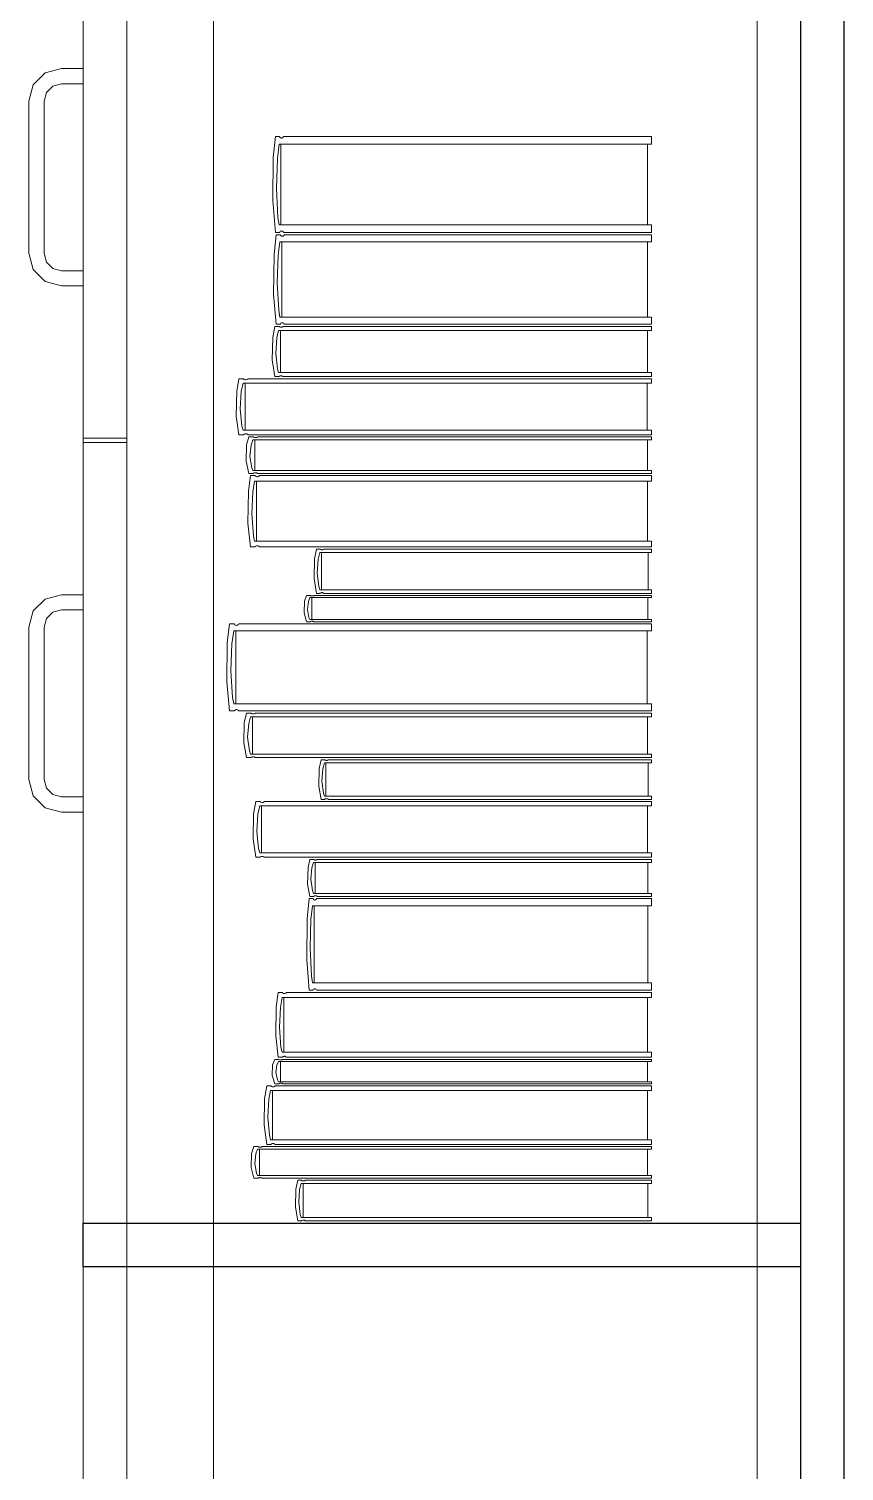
# Model space of a CAD drawing. Header units: inches. Extents: x -38 to 5698, y -33 to 92.
# Drawn here: x 116.594 to 116.969, y 35.646 to 36.309 of the extents above; entities that cross this region are included whole.
import ezdxf

# ---------------------------------------------------------------- set-up
doc = ezdxf.new("R2010")
doc.units = ezdxf.units.IN
doc.header["$MEASUREMENT"] = 0
doc.set_wipeout_variables(frame=1)
doc.linetypes.add('Wipeout_Contour', pattern=[1, 0, -1])
doc.layers.add('Interior - Mobiliario', color=7, linetype='Continuous')

msp = doc.modelspace()

# ---------------------------------------------------------------- linework, layer by layer
at = {"layer": 'Interior - Mobiliario', "color": 175, "linetype": 'Continuous', "lineweight": 13}
for p, q in [((116.61882, 36.48), (116.61882, 36.121)), ((116.63882, 36.48), (116.63882, 35.02)), ((116.63882, 36.48), (116.63882, 36.121)), ((116.94882, 35.02), (116.94882, 36.48)), ((116.59583, 36.2835), (116.60132, 36.28899)), ((116.60132, 36.28899), (116.60882, 36.291)), ((116.60882, 36.291), (116.61882, 36.291)), ((116.61882, 36.291), (116.61882, 36.284)), ((116.59382, 36.276), (116.59583, 36.2835)), ((116.60189, 36.28), (116.60082, 36.276)), ((116.60482, 36.28293), (116.60189, 36.28)), ((116.60882, 36.284), (116.60482, 36.28293)), ((116.61882, 36.284), (116.60882, 36.284)), ((116.59382, 36.206), (116.59382, 36.276)), ((116.60082, 36.276), (116.60082, 36.206)), ((116.7072, 36.25973), (116.70625, 36.25004)), ((116.70908, 36.25973), (116.7072, 36.25973)), ((116.70813, 36.24957), (116.70892, 36.25619)), ((116.70892, 36.25619), (116.88016, 36.25619)), ((116.70917, 36.25955), (116.70908, 36.25973)), ((116.70939, 36.25929), (116.70917, 36.25955)), ((116.70963, 36.2591), (116.70939, 36.25929)), ((116.70988, 36.259), (116.70963, 36.2591)), ((116.70979, 36.25619), (116.70979, 36.21908)), ((116.71013, 36.25899), (116.70988, 36.259)), ((116.71038, 36.25907), (116.71013, 36.25899)), ((116.71063, 36.25924), (116.71038, 36.25907)), ((116.71085, 36.25949), (116.71063, 36.25924)), ((116.71099, 36.25973), (116.71085, 36.25949)), ((116.88016, 36.25973), (116.71099, 36.25973)), ((116.87843, 36.21908), (116.87843, 36.25619)), ((116.88016, 36.25619), (116.88016, 36.25973)), ((116.70625, 36.25004), (116.70603, 36.23028)), ((116.70769, 36.23597), (116.70813, 36.24957)), ((116.70841, 36.22243), (116.70769, 36.23597)), ((116.70603, 36.23028), (116.7072, 36.21554)), ((116.70892, 36.21908), (116.70841, 36.22243)), ((116.70754, 36.21454), (116.7066, 36.20551)), ((116.7072, 36.21554), (116.70908, 36.21554)), ((116.70942, 36.21454), (116.70754, 36.21454)), ((116.88016, 36.21908), (116.70892, 36.21908)), ((116.70908, 36.21554), (116.70922, 36.21578)), ((116.70922, 36.21578), (116.70944, 36.21603)), ((116.70951, 36.21438), (116.70942, 36.21454)), ((116.70944, 36.21603), (116.70968, 36.2162)), ((116.70973, 36.21413), (116.70951, 36.21438)), ((116.70968, 36.2162), (116.70993, 36.21628)), ((116.70997, 36.21396), (116.70973, 36.21413)), ((116.70993, 36.21628), (116.71019, 36.21627)), ((116.71022, 36.21386), (116.70997, 36.21396)), ((116.71019, 36.21627), (116.71044, 36.21617)), ((116.71047, 36.21385), (116.71022, 36.21386)), ((116.71044, 36.21617), (116.71068, 36.21598)), ((116.71073, 36.21393), (116.71047, 36.21385)), ((116.71068, 36.21598), (116.71089, 36.21571)), ((116.71097, 36.21409), (116.71073, 36.21393)), ((116.71089, 36.21571), (116.71099, 36.21554)), ((116.71119, 36.21432), (116.71097, 36.21409)), ((116.71099, 36.21554), (116.88016, 36.21554)), ((116.71133, 36.21454), (116.71119, 36.21432)), ((116.88016, 36.21454), (116.71133, 36.21454)), ((116.88016, 36.21554), (116.88016, 36.21908)), ((116.88016, 36.21125), (116.88016, 36.21454)), ((116.70848, 36.20509), (116.70927, 36.21125)), ((116.70927, 36.21125), (116.88016, 36.21125)), ((116.71013, 36.21125), (116.71013, 36.17668)), ((116.87843, 36.17668), (116.87843, 36.21125)), ((116.59583, 36.1985), (116.59382, 36.206)), ((116.60082, 36.206), (116.60189, 36.202)), ((116.60189, 36.202), (116.60482, 36.19907)), ((116.7066, 36.20551), (116.70638, 36.18711)), ((116.70804, 36.19242), (116.70848, 36.20509)), ((116.60132, 36.19301), (116.59583, 36.1985)), ((116.60482, 36.19907), (116.60882, 36.198)), ((116.60882, 36.198), (116.61882, 36.198)), ((116.61882, 36.198), (116.61882, 36.191)), ((116.60882, 36.191), (116.60132, 36.19301)), ((116.61882, 36.191), (116.60882, 36.191)), ((116.70638, 36.18711), (116.70754, 36.17338)), ((116.70876, 36.1798), (116.70804, 36.19242)), ((116.70927, 36.17668), (116.70876, 36.1798)), ((116.88016, 36.17668), (116.70927, 36.17668)), ((116.70956, 36.1736), (116.70978, 36.17384)), ((116.70978, 36.17384), (116.71002, 36.174)), ((116.71002, 36.174), (116.71028, 36.17407)), ((116.71028, 36.17407), (116.71053, 36.17406)), ((116.71053, 36.17406), (116.71078, 36.17397)), ((116.71078, 36.17397), (116.71102, 36.17379)), ((116.88016, 36.17338), (116.88016, 36.17668)), ((116.70601, 36.16732), (116.70579, 36.15699)), ((116.70695, 36.17238), (116.70601, 36.16732)), ((116.70884, 36.17238), (116.70695, 36.17238)), ((116.70754, 36.17338), (116.70942, 36.17338)), ((116.70789, 36.16708), (116.70869, 36.17054)), ((116.70869, 36.17054), (116.88016, 36.17054)), ((116.70893, 36.17229), (116.70884, 36.17238)), ((116.70915, 36.17215), (116.70893, 36.17229)), ((116.70939, 36.17206), (116.70915, 36.17215)), ((116.70964, 36.172), (116.70939, 36.17206)), ((116.70942, 36.17338), (116.70956, 36.1736)), ((116.70955, 36.17054), (116.70955, 36.15114)), ((116.7099, 36.172), (116.70964, 36.172)), ((116.71015, 36.17204), (116.7099, 36.172)), ((116.71039, 36.17213), (116.71015, 36.17204)), ((116.71061, 36.17226), (116.71039, 36.17213)), ((116.71076, 36.17238), (116.71061, 36.17226)), ((116.88016, 36.17238), (116.71076, 36.17238)), ((116.71102, 36.17379), (116.71123, 36.17354)), ((116.71123, 36.17354), (116.71133, 36.17338)), ((116.71133, 36.17338), (116.88016, 36.17338)), ((116.87843, 36.15114), (116.87843, 36.17054)), ((116.88016, 36.17054), (116.88016, 36.17238)), ((116.70745, 36.15997), (116.70789, 36.16708)), ((116.70579, 36.15699), (116.70695, 36.14929)), ((116.70817, 36.15289), (116.70745, 36.15997)), ((116.69046, 36.14829), (116.68942, 36.14265)), ((116.69252, 36.14829), (116.69046, 36.14829)), ((116.69263, 36.14819), (116.69252, 36.14829)), ((116.69287, 36.14803), (116.69263, 36.14819)), ((116.69313, 36.14793), (116.69287, 36.14803)), ((116.6934, 36.14787), (116.69313, 36.14793)), ((116.69368, 36.14786), (116.6934, 36.14787)), ((116.69396, 36.14791), (116.69368, 36.14786)), ((116.69422, 36.14801), (116.69396, 36.14791)), ((116.69447, 36.14815), (116.69422, 36.14801)), ((116.69462, 36.14829), (116.69447, 36.14815)), ((116.88016, 36.14829), (116.69462, 36.14829)), ((116.70695, 36.14929), (116.70884, 36.14929)), ((116.70869, 36.15114), (116.70817, 36.15289)), ((116.88016, 36.15114), (116.70869, 36.15114)), ((116.70884, 36.14929), (116.70898, 36.14941)), ((116.70898, 36.14941), (116.7092, 36.14955)), ((116.7092, 36.14955), (116.70944, 36.14963)), ((116.70944, 36.14963), (116.7097, 36.14968)), ((116.7097, 36.14968), (116.70995, 36.14967)), ((116.70995, 36.14967), (116.7102, 36.14962)), ((116.7102, 36.14962), (116.71044, 36.14952)), ((116.71044, 36.14952), (116.71066, 36.14938)), ((116.71066, 36.14938), (116.71076, 36.14929)), ((116.71076, 36.14929), (116.88016, 36.14929)), ((116.88016, 36.14929), (116.88016, 36.15114)), ((116.88016, 36.14623), (116.88016, 36.14829)), ((116.68942, 36.14265), (116.68919, 36.13113)), ((116.691, 36.13445), (116.69149, 36.14238)), ((116.69149, 36.14238), (116.69236, 36.14623)), ((116.69236, 36.14623), (116.88016, 36.14623)), ((116.69331, 36.14623), (116.69331, 36.12461)), ((116.87826, 36.12461), (116.87826, 36.14623)), ((116.6918, 36.12656), (116.691, 36.13445)), ((116.68919, 36.13113), (116.69046, 36.12255)), ((116.61882, 36.121), (116.63882, 36.121)), ((116.69046, 36.12255), (116.69252, 36.12255)), ((116.69236, 36.12461), (116.6918, 36.12656)), ((116.88016, 36.12461), (116.69236, 36.12461)), ((116.69252, 36.12255), (116.69268, 36.12269)), ((116.69268, 36.12269), (116.69292, 36.12283)), ((116.69292, 36.12283), (116.69319, 36.12293)), ((116.69319, 36.12293), (116.69347, 36.12298)), ((116.69347, 36.12298), (116.69374, 36.12297)), ((116.69374, 36.12297), (116.69402, 36.12292)), ((116.695, 36.12155), (116.69399, 36.11787)), ((116.69402, 36.12292), (116.69428, 36.12281)), ((116.69428, 36.12281), (116.69452, 36.12265)), ((116.69452, 36.12265), (116.69462, 36.12255)), ((116.69462, 36.12255), (116.88016, 36.12255)), ((116.69702, 36.12155), (116.695, 36.12155)), ((116.69712, 36.12148), (116.69702, 36.12155)), ((116.69735, 36.12138), (116.69712, 36.12148)), ((116.69761, 36.12131), (116.69735, 36.12138)), ((116.69788, 36.12127), (116.69761, 36.12131)), ((116.69815, 36.12127), (116.69788, 36.12127)), ((116.69842, 36.1213), (116.69815, 36.12127)), ((116.69868, 36.12136), (116.69842, 36.1213)), ((116.69892, 36.12146), (116.69868, 36.12136)), ((116.69907, 36.12155), (116.69892, 36.12146)), ((116.88016, 36.12155), (116.69907, 36.12155)), ((116.88016, 36.12255), (116.88016, 36.12461)), ((116.88016, 36.12021), (116.88016, 36.12155)), ((116.61882, 36.119), (116.63882, 36.119)), ((116.69399, 36.11787), (116.69376, 36.11038)), ((116.69553, 36.11254), (116.696, 36.1177)), ((116.696, 36.1177), (116.69686, 36.12021)), ((116.69686, 36.12021), (116.88016, 36.12021)), ((116.69778, 36.12021), (116.69778, 36.10613)), ((116.87831, 36.10613), (116.87831, 36.12021)), ((116.69376, 36.11038), (116.695, 36.10478)), ((116.69631, 36.1074), (116.69553, 36.11254)), ((116.69582, 36.10378), (116.69481, 36.09659)), ((116.695, 36.10478), (116.69702, 36.10478)), ((116.69782, 36.10378), (116.69582, 36.10378)), ((116.69686, 36.10613), (116.69631, 36.1074)), ((116.69682, 36.09625), (116.69766, 36.10116)), ((116.88016, 36.10613), (116.69686, 36.10613)), ((116.69702, 36.10478), (116.69717, 36.10487)), ((116.69717, 36.10487), (116.69741, 36.10497)), ((116.69741, 36.10497), (116.69767, 36.10503)), ((116.69766, 36.10116), (116.88016, 36.10116)), ((116.69767, 36.10503), (116.69794, 36.10506)), ((116.69793, 36.10366), (116.69782, 36.10378)), ((116.69816, 36.10346), (116.69793, 36.10366)), ((116.69794, 36.10506), (116.69821, 36.10506)), ((116.69841, 36.10332), (116.69816, 36.10346)), ((116.69821, 36.10506), (116.69848, 36.10502)), ((116.69868, 36.10324), (116.69841, 36.10332)), ((116.69848, 36.10502), (116.69873, 36.10495)), ((116.69858, 36.10116), (116.69858, 36.07361)), ((116.69895, 36.10324), (116.69868, 36.10324)), ((116.69873, 36.10495), (116.69896, 36.10485)), ((116.69922, 36.1033), (116.69895, 36.10324)), ((116.69896, 36.10485), (116.69907, 36.10478)), ((116.69907, 36.10478), (116.88016, 36.10478)), ((116.69948, 36.10342), (116.69922, 36.1033)), ((116.69971, 36.10361), (116.69948, 36.10342)), ((116.69986, 36.10378), (116.69971, 36.10361)), ((116.88016, 36.10378), (116.69986, 36.10378)), ((116.87832, 36.07361), (116.87832, 36.10116)), ((116.88016, 36.10478), (116.88016, 36.10613)), ((116.88016, 36.10116), (116.88016, 36.10378)), ((116.69481, 36.09659), (116.69458, 36.08192)), ((116.69635, 36.08615), (116.69682, 36.09625)), ((116.69458, 36.08192), (116.69582, 36.07099)), ((116.69712, 36.0761), (116.69635, 36.08615)), ((116.69766, 36.07361), (116.69712, 36.0761)), ((116.69582, 36.07099), (116.69782, 36.07099)), ((116.88016, 36.07361), (116.69766, 36.07361)), ((116.69782, 36.07099), (116.69798, 36.07116)), ((116.69798, 36.07116), (116.69821, 36.07135)), ((116.69821, 36.07135), (116.69847, 36.07147)), ((116.69847, 36.07147), (116.69874, 36.07153)), ((116.69874, 36.07153), (116.69901, 36.07153)), ((116.69901, 36.07153), (116.69928, 36.07145)), ((116.69928, 36.07145), (116.69953, 36.07131)), ((116.69953, 36.07131), (116.69976, 36.07111)), ((116.69976, 36.07111), (116.69986, 36.07099)), ((116.69986, 36.07099), (116.88016, 36.07099)), ((116.72605, 36.06999), (116.7252, 36.06552)), ((116.72772, 36.06999), (116.72605, 36.06999)), ((116.72688, 36.0653), (116.72759, 36.06836)), ((116.72759, 36.06836), (116.88016, 36.06836)), ((116.72781, 36.06991), (116.72772, 36.06999)), ((116.728, 36.06978), (116.72781, 36.06991)), ((116.72821, 36.0697), (116.728, 36.06978)), ((116.72844, 36.06965), (116.72821, 36.0697)), ((116.72836, 36.06836), (116.72836, 36.05124)), ((116.72866, 36.06965), (116.72844, 36.06965)), ((116.72889, 36.06968), (116.72866, 36.06965)), ((116.7291, 36.06976), (116.72889, 36.06968)), ((116.7293, 36.06988), (116.7291, 36.06976)), ((116.72943, 36.06999), (116.7293, 36.06988)), ((116.88016, 36.06999), (116.72943, 36.06999)), ((116.87862, 36.05124), (116.87862, 36.06836)), ((116.88016, 36.07099), (116.88016, 36.07361)), ((116.88016, 36.06836), (116.88016, 36.06999)), ((116.7252, 36.06552), (116.72501, 36.0564)), ((116.72649, 36.05903), (116.72688, 36.0653)), ((116.72501, 36.0564), (116.72605, 36.04961)), ((116.72713, 36.05278), (116.72649, 36.05903)), ((116.60882, 36.049), (116.60132, 36.04699)), ((116.61882, 36.049), (116.60882, 36.049)), ((116.61882, 36.042), (116.61882, 36.049)), ((116.72153, 36.04861), (116.72067, 36.04597)), ((116.72326, 36.04861), (116.72153, 36.04861)), ((116.72335, 36.04856), (116.72326, 36.04861)), ((116.72355, 36.04849), (116.72335, 36.04856)), ((116.72377, 36.04844), (116.72355, 36.04849)), ((116.72399, 36.04841), (116.72377, 36.04844)), ((116.72423, 36.04841), (116.72399, 36.04841)), ((116.72446, 36.04843), (116.72423, 36.04841)), ((116.72468, 36.04847), (116.72446, 36.04843)), ((116.72488, 36.04854), (116.72468, 36.04847)), ((116.72502, 36.04861), (116.72488, 36.04854)), ((116.88016, 36.04861), (116.72502, 36.04861)), ((116.72605, 36.04961), (116.72772, 36.04961)), ((116.72759, 36.05124), (116.72713, 36.05278)), ((116.88016, 36.05124), (116.72759, 36.05124)), ((116.72772, 36.04961), (116.72785, 36.04972)), ((116.72785, 36.04972), (116.72805, 36.04983)), ((116.72805, 36.04983), (116.72826, 36.04991)), ((116.72826, 36.04991), (116.72849, 36.04995)), ((116.72849, 36.04995), (116.72871, 36.04994)), ((116.72871, 36.04994), (116.72894, 36.0499)), ((116.72894, 36.0499), (116.72915, 36.04981)), ((116.72915, 36.04981), (116.72934, 36.04969)), ((116.72934, 36.04969), (116.72943, 36.04961)), ((116.72943, 36.04961), (116.88016, 36.04961)), ((116.88016, 36.04961), (116.88016, 36.05124)), ((116.88016, 36.04764), (116.88016, 36.04861)), ((116.59583, 36.0415), (116.59382, 36.034)), ((116.60132, 36.04699), (116.59583, 36.0415)), ((116.60482, 36.04093), (116.60882, 36.042)), ((116.60882, 36.042), (116.61882, 36.042)), ((116.72067, 36.04597), (116.72047, 36.04058)), ((116.72199, 36.04214), (116.72239, 36.04584)), ((116.72265, 36.03844), (116.72199, 36.04214)), ((116.72239, 36.04584), (116.72312, 36.04764)), ((116.72312, 36.04764), (116.88016, 36.04764)), ((116.72391, 36.04764), (116.72391, 36.03753)), ((116.87857, 36.03753), (116.87857, 36.04764)), ((116.60082, 36.034), (116.60189, 36.038)), ((116.60189, 36.038), (116.60482, 36.04093)), ((116.68615, 36.03557), (116.68509, 36.02678)), ((116.68826, 36.03557), (116.68615, 36.03557)), ((116.68837, 36.03541), (116.68826, 36.03557)), ((116.68861, 36.03517), (116.68837, 36.03541)), ((116.68888, 36.035), (116.68861, 36.03517)), ((116.68916, 36.03491), (116.68888, 36.035)), ((116.68945, 36.0349), (116.68916, 36.03491)), ((116.68973, 36.03497), (116.68945, 36.0349)), ((116.69, 36.03512), (116.68973, 36.03497)), ((116.69025, 36.03535), (116.69, 36.03512)), ((116.69041, 36.03557), (116.69025, 36.03535)), ((116.88016, 36.03557), (116.69041, 36.03557)), ((116.72047, 36.04058), (116.72153, 36.03657)), ((116.72153, 36.03657), (116.72326, 36.03657)), ((116.72312, 36.03753), (116.72265, 36.03844)), ((116.88016, 36.03753), (116.72312, 36.03753)), ((116.72326, 36.03657), (116.72339, 36.03663)), ((116.72339, 36.03663), (116.72359, 36.0367)), ((116.72359, 36.0367), (116.72382, 36.03675)), ((116.72382, 36.03675), (116.72405, 36.03677)), ((116.72405, 36.03677), (116.72428, 36.03677)), ((116.72428, 36.03677), (116.72451, 36.03674)), ((116.72451, 36.03674), (116.72473, 36.03669)), ((116.72473, 36.03669), (116.72493, 36.03662)), ((116.72493, 36.03662), (116.72502, 36.03657)), ((116.72502, 36.03657), (116.88016, 36.03657)), ((116.88016, 36.03657), (116.88016, 36.03753)), ((116.88016, 36.03236), (116.88016, 36.03557)), ((116.59382, 36.034), (116.59382, 35.964)), ((116.60082, 35.964), (116.60082, 36.034)), ((116.6872, 36.02637), (116.68809, 36.03236)), ((116.68809, 36.03236), (116.88016, 36.03236)), ((116.68906, 36.03236), (116.68906, 35.99872)), ((116.87822, 35.99872), (116.87822, 36.03236)), ((116.68509, 36.02678), (116.68485, 36.00887)), ((116.68671, 36.01404), (116.6872, 36.02637)), ((116.68485, 36.00887), (116.68615, 35.99551)), ((116.68752, 36.00176), (116.68671, 36.01404)), ((116.68809, 35.99872), (116.68752, 36.00176)), ((116.68615, 35.99551), (116.68826, 35.99551)), ((116.88016, 35.99872), (116.68809, 35.99872)), ((116.68826, 35.99551), (116.68842, 35.99573)), ((116.68842, 35.99573), (116.68867, 35.99596)), ((116.68867, 35.99596), (116.68894, 35.99611)), ((116.68894, 35.99611), (116.68922, 35.99618)), ((116.68922, 35.99618), (116.68951, 35.99618)), ((116.68951, 35.99618), (116.68979, 35.99608)), ((116.68979, 35.99608), (116.69006, 35.99591)), ((116.69006, 35.99591), (116.6903, 35.99567)), ((116.6903, 35.99567), (116.69041, 35.99551)), ((116.69041, 35.99551), (116.88016, 35.99551)), ((116.88016, 35.99551), (116.88016, 35.99872)), ((116.6929, 35.99003), (116.69267, 35.98088)), ((116.69392, 35.99451), (116.6929, 35.99003)), ((116.69594, 35.99451), (116.69392, 35.99451)), ((116.69445, 35.98352), (116.69493, 35.98982)), ((116.69493, 35.98982), (116.69578, 35.99288)), ((116.69578, 35.99288), (116.88016, 35.99288)), ((116.69605, 35.99444), (116.69594, 35.99451)), ((116.69628, 35.99431), (116.69605, 35.99444)), ((116.69654, 35.99422), (116.69628, 35.99431)), ((116.69681, 35.99418), (116.69654, 35.99422)), ((116.69671, 35.99288), (116.69671, 35.9757)), ((116.69708, 35.99417), (116.69681, 35.99418)), ((116.69735, 35.99421), (116.69708, 35.99417)), ((116.69761, 35.99429), (116.69735, 35.99421)), ((116.69785, 35.99441), (116.69761, 35.99429)), ((116.69801, 35.99451), (116.69785, 35.99441)), ((116.88016, 35.99451), (116.69801, 35.99451)), ((116.8783, 35.9757), (116.8783, 35.99288)), ((116.88016, 35.99288), (116.88016, 35.99451)), ((116.69523, 35.97725), (116.69445, 35.98352)), ((116.69267, 35.98088), (116.69392, 35.97407)), ((116.69578, 35.9757), (116.69523, 35.97725)), ((116.88016, 35.9757), (116.69578, 35.9757)), ((116.88016, 35.97407), (116.88016, 35.9757)), ((116.69392, 35.97407), (116.69594, 35.97407)), ((116.69594, 35.97407), (116.6961, 35.97418)), ((116.6961, 35.97418), (116.69634, 35.97429)), ((116.69634, 35.97429), (116.6966, 35.97437)), ((116.6966, 35.97437), (116.69687, 35.97441)), ((116.69687, 35.97441), (116.69714, 35.9744)), ((116.69714, 35.9744), (116.69741, 35.97436)), ((116.69741, 35.97436), (116.69767, 35.97427)), ((116.69767, 35.97427), (116.6979, 35.97414)), ((116.6979, 35.97414), (116.69801, 35.97407)), ((116.69801, 35.97407), (116.88016, 35.97407)), ((116.72738, 35.96908), (116.72719, 35.96094)), ((116.72821, 35.97307), (116.72738, 35.96908)), ((116.72986, 35.97307), (116.72821, 35.97307)), ((116.72864, 35.96329), (116.72903, 35.96889)), ((116.72903, 35.96889), (116.72973, 35.97161)), ((116.72973, 35.97161), (116.88016, 35.97161)), ((116.72994, 35.97299), (116.72986, 35.97307)), ((116.73014, 35.97288), (116.72994, 35.97299)), ((116.73035, 35.97281), (116.73014, 35.97288)), ((116.73056, 35.97277), (116.73035, 35.97281)), ((116.73049, 35.97161), (116.73049, 35.95633)), ((116.73079, 35.97276), (116.73056, 35.97277)), ((116.73101, 35.97279), (116.73079, 35.97276)), ((116.73122, 35.97286), (116.73101, 35.97279)), ((116.73142, 35.97297), (116.73122, 35.97286)), ((116.73154, 35.97307), (116.73142, 35.97297)), ((116.88016, 35.97307), (116.73154, 35.97307)), ((116.87864, 35.95633), (116.87864, 35.97161)), ((116.88016, 35.97161), (116.88016, 35.97307)), ((116.59382, 35.964), (116.59583, 35.9565)), ((116.60189, 35.96), (116.60082, 35.964)), ((116.72928, 35.95771), (116.72864, 35.96329)), ((116.59583, 35.9565), (116.60132, 35.95101)), ((116.60482, 35.95707), (116.60189, 35.96)), ((116.60882, 35.956), (116.60482, 35.95707)), ((116.61882, 35.956), (116.60882, 35.956)), ((116.61882, 35.949), (116.61882, 35.956)), ((116.72719, 35.96094), (116.72821, 35.95487)), ((116.72973, 35.95633), (116.72928, 35.95771)), ((116.88016, 35.95633), (116.72973, 35.95633)), ((116.72986, 35.95487), (116.72998, 35.95497)), ((116.72998, 35.95497), (116.73018, 35.95507)), ((116.73018, 35.95507), (116.73039, 35.95514)), ((116.73039, 35.95514), (116.73061, 35.95518)), ((116.73061, 35.95518), (116.73084, 35.95517)), ((116.73084, 35.95517), (116.73106, 35.95513)), ((116.73106, 35.95513), (116.73127, 35.95505)), ((116.73127, 35.95505), (116.73146, 35.95494)), ((116.73146, 35.95494), (116.73154, 35.95487)), ((116.88016, 35.95487), (116.88016, 35.95633)), ((116.60132, 35.95101), (116.60882, 35.949)), ((116.60882, 35.949), (116.61882, 35.949)), ((116.69817, 35.95387), (116.69718, 35.94825)), ((116.70015, 35.95387), (116.69817, 35.95387)), ((116.69916, 35.94798), (116.69999, 35.95182)), ((116.69999, 35.95182), (116.88016, 35.95182)), ((116.70025, 35.95377), (116.70015, 35.95387)), ((116.70048, 35.95362), (116.70025, 35.95377)), ((116.70073, 35.95351), (116.70048, 35.95362)), ((116.701, 35.95345), (116.70073, 35.95351)), ((116.7009, 35.95182), (116.7009, 35.93027)), ((116.70126, 35.95344), (116.701, 35.95345)), ((116.70153, 35.95349), (116.70126, 35.95344)), ((116.70178, 35.95359), (116.70153, 35.95349)), ((116.70202, 35.95373), (116.70178, 35.95359)), ((116.70217, 35.95387), (116.70202, 35.95373)), ((116.88016, 35.95387), (116.70217, 35.95387)), ((116.72821, 35.95487), (116.72986, 35.95487)), ((116.73154, 35.95487), (116.88016, 35.95487)), ((116.87834, 35.93027), (116.87834, 35.95182)), ((116.88016, 35.95182), (116.88016, 35.95387)), ((116.69718, 35.94825), (116.69695, 35.93677)), ((116.69869, 35.94008), (116.69916, 35.94798)), ((116.69695, 35.93677), (116.69817, 35.92822)), ((116.69945, 35.93222), (116.69869, 35.94008)), ((116.69999, 35.93027), (116.69945, 35.93222)), ((116.88016, 35.93027), (116.69999, 35.93027)), ((116.7003, 35.92836), (116.70054, 35.9285)), ((116.70054, 35.9285), (116.70079, 35.9286)), ((116.70079, 35.9286), (116.70106, 35.92865)), ((116.70106, 35.92865), (116.70132, 35.92864)), ((116.70132, 35.92864), (116.70159, 35.92858)), ((116.70159, 35.92858), (116.70184, 35.92847)), ((116.70184, 35.92847), (116.70207, 35.92832)), ((116.88016, 35.92822), (116.88016, 35.93027)), ((116.69817, 35.92822), (116.70015, 35.92822)), ((116.70015, 35.92822), (116.7003, 35.92836)), ((116.70207, 35.92832), (116.70217, 35.92822)), ((116.70217, 35.92822), (116.88016, 35.92822)), ((116.72225, 35.92349), (116.72205, 35.9159)), ((116.72311, 35.92722), (116.72225, 35.92349)), ((116.72481, 35.92722), (116.72311, 35.92722)), ((116.72356, 35.91809), (116.72396, 35.92332)), ((116.72396, 35.92332), (116.72468, 35.92586)), ((116.72468, 35.92586), (116.88016, 35.92586)), ((116.7249, 35.92715), (116.72481, 35.92722)), ((116.7251, 35.92705), (116.7249, 35.92715)), ((116.72532, 35.92698), (116.7251, 35.92705)), ((116.72554, 35.92694), (116.72532, 35.92698)), ((116.72546, 35.92586), (116.72546, 35.9116)), ((116.72577, 35.92693), (116.72554, 35.92694)), ((116.726, 35.92697), (116.72577, 35.92693)), ((116.72622, 35.92703), (116.726, 35.92697)), ((116.72643, 35.92713), (116.72622, 35.92703)), ((116.72655, 35.92722), (116.72643, 35.92713)), ((116.88016, 35.92722), (116.72655, 35.92722)), ((116.87859, 35.9116), (116.87859, 35.92586)), ((116.88016, 35.92586), (116.88016, 35.92722)), ((116.72205, 35.9159), (116.72311, 35.91024)), ((116.72421, 35.91288), (116.72356, 35.91809)), ((116.72272, 35.90924), (116.72186, 35.89998)), ((116.72443, 35.90924), (116.72272, 35.90924)), ((116.72311, 35.91024), (116.72481, 35.91024)), ((116.72468, 35.9116), (116.72421, 35.91288)), ((116.72452, 35.90907), (116.72443, 35.90924)), ((116.72472, 35.90882), (116.72452, 35.90907)), ((116.88016, 35.9116), (116.72468, 35.9116)), ((116.72494, 35.90864), (116.72472, 35.90882)), ((116.72481, 35.91024), (116.72494, 35.91033)), ((116.72494, 35.91033), (116.72515, 35.91043)), ((116.72516, 35.90854), (116.72494, 35.90864)), ((116.72515, 35.91043), (116.72537, 35.91049)), ((116.72539, 35.90853), (116.72516, 35.90854)), ((116.72537, 35.91049), (116.72559, 35.91052)), ((116.72562, 35.90861), (116.72539, 35.90853)), ((116.72559, 35.91052), (116.72583, 35.91052)), ((116.72584, 35.90877), (116.72562, 35.90861)), ((116.72583, 35.91052), (116.72605, 35.91048)), ((116.72605, 35.90901), (116.72584, 35.90877)), ((116.72605, 35.91048), (116.72627, 35.91041)), ((116.72618, 35.90924), (116.72605, 35.90901)), ((116.88016, 35.90924), (116.72618, 35.90924)), ((116.72627, 35.91041), (116.72647, 35.9103)), ((116.72647, 35.9103), (116.72655, 35.91024)), ((116.72655, 35.91024), (116.88016, 35.91024)), ((116.88016, 35.91024), (116.88016, 35.9116)), ((116.88016, 35.90586), (116.88016, 35.90924)), ((116.72357, 35.89954), (116.7243, 35.90586)), ((116.7243, 35.90586), (116.88016, 35.90586)), ((116.72508, 35.90586), (116.72508, 35.87042)), ((116.87859, 35.87042), (116.87859, 35.90586)), ((116.72186, 35.89998), (116.72166, 35.88111)), ((116.72317, 35.88656), (116.72357, 35.89954)), ((116.72383, 35.87362), (116.72317, 35.88656)), ((116.72166, 35.88111), (116.72272, 35.86704)), ((116.7243, 35.87042), (116.72383, 35.87362)), ((116.88016, 35.87042), (116.7243, 35.87042)), ((116.88016, 35.86704), (116.88016, 35.87042)), ((116.70856, 35.86604), (116.70762, 35.8595)), ((116.71043, 35.86604), (116.70856, 35.86604)), ((116.70949, 35.85919), (116.71028, 35.86366)), ((116.71028, 35.86366), (116.88016, 35.86366)), ((116.71052, 35.86593), (116.71043, 35.86604)), ((116.71074, 35.86575), (116.71052, 35.86593)), ((116.71098, 35.86562), (116.71074, 35.86575)), ((116.71122, 35.86555), (116.71098, 35.86562)), ((116.71114, 35.86366), (116.71114, 35.8386)), ((116.71148, 35.86554), (116.71122, 35.86555)), ((116.71173, 35.8656), (116.71148, 35.86554)), ((116.71197, 35.86571), (116.71173, 35.8656)), ((116.71219, 35.86588), (116.71197, 35.86571)), ((116.71233, 35.86604), (116.71219, 35.86588)), ((116.88016, 35.86604), (116.71233, 35.86604)), ((116.72272, 35.86704), (116.72443, 35.86704)), ((116.72443, 35.86704), (116.72456, 35.86727)), ((116.72456, 35.86727), (116.72477, 35.86751)), ((116.72477, 35.86751), (116.72498, 35.86767)), ((116.72498, 35.86767), (116.72521, 35.86775)), ((116.72521, 35.86775), (116.72545, 35.86774)), ((116.72545, 35.86774), (116.72567, 35.86764)), ((116.72567, 35.86764), (116.72589, 35.86746)), ((116.72589, 35.86746), (116.72609, 35.86721)), ((116.72609, 35.86721), (116.72618, 35.86704)), ((116.72618, 35.86704), (116.88016, 35.86704)), ((116.87844, 35.8386), (116.87844, 35.86366)), ((116.88016, 35.86366), (116.88016, 35.86604)), ((116.70762, 35.8595), (116.70741, 35.84616)), ((116.70905, 35.85001), (116.70949, 35.85919)), ((116.70977, 35.84086), (116.70905, 35.85001)), ((116.70741, 35.84616), (116.70856, 35.83621)), ((116.70856, 35.83621), (116.71043, 35.83621)), ((116.71028, 35.8386), (116.70977, 35.84086)), ((116.88016, 35.8386), (116.71028, 35.8386)), ((116.71043, 35.83621), (116.71057, 35.83637)), ((116.71057, 35.83637), (116.71079, 35.83654)), ((116.71079, 35.83654), (116.71103, 35.83665)), ((116.71103, 35.83665), (116.71128, 35.83671)), ((116.71128, 35.83671), (116.71153, 35.8367)), ((116.71153, 35.8367), (116.71178, 35.83663)), ((116.71178, 35.83663), (116.71202, 35.83651)), ((116.71202, 35.83651), (116.71223, 35.83632)), ((116.71223, 35.83632), (116.71233, 35.83621)), ((116.71233, 35.83621), (116.88016, 35.83621)), ((116.88016, 35.83621), (116.88016, 35.8386)), ((116.70594, 35.83277), (116.70573, 35.8278)), ((116.70689, 35.83521), (116.70594, 35.83277)), ((116.70877, 35.83521), (116.70689, 35.83521)), ((116.70738, 35.82923), (116.70783, 35.83266)), ((116.70811, 35.82583), (116.70738, 35.82923)), ((116.70783, 35.83266), (116.70862, 35.83432)), ((116.70862, 35.83432), (116.88016, 35.83432)), ((116.70887, 35.83517), (116.70877, 35.83521)), ((116.70909, 35.8351), (116.70887, 35.83517)), ((116.70933, 35.83505), (116.70909, 35.8351)), ((116.70958, 35.83503), (116.70933, 35.83505)), ((116.70949, 35.83432), (116.70949, 35.82498)), ((116.70983, 35.83502), (116.70958, 35.83503)), ((116.71008, 35.83504), (116.70983, 35.83502)), ((116.71033, 35.83509), (116.71008, 35.83504)), ((116.71055, 35.83515), (116.71033, 35.83509)), ((116.71069, 35.83521), (116.71055, 35.83515)), ((116.88016, 35.83521), (116.71069, 35.83521)), ((116.87843, 35.82498), (116.87843, 35.83432)), ((116.88016, 35.83432), (116.88016, 35.83521)), ((116.70324, 35.82309), (116.70227, 35.81719)), ((116.70516, 35.82309), (116.70324, 35.82309)), ((116.70526, 35.82299), (116.70516, 35.82309)), ((116.70549, 35.82283), (116.70526, 35.82299)), ((116.70573, 35.82271), (116.70549, 35.82283)), ((116.70573, 35.8278), (116.70689, 35.82409)), ((116.70598, 35.82265), (116.70573, 35.82271)), ((116.70625, 35.82264), (116.70598, 35.82265)), ((116.7065, 35.82269), (116.70625, 35.82264)), ((116.70675, 35.8228), (116.7065, 35.82269)), ((116.70698, 35.82295), (116.70675, 35.8228)), ((116.70689, 35.82409), (116.70877, 35.82409)), ((116.70712, 35.82309), (116.70698, 35.82295)), ((116.88016, 35.82309), (116.70712, 35.82309)), ((116.70862, 35.82498), (116.70811, 35.82583)), ((116.88016, 35.82498), (116.70862, 35.82498)), ((116.70877, 35.82409), (116.70892, 35.82415)), ((116.70892, 35.82415), (116.70914, 35.82422)), ((116.70914, 35.82422), (116.70938, 35.82426)), ((116.70938, 35.82426), (116.70963, 35.82428)), ((116.70963, 35.82428), (116.70989, 35.82428)), ((116.70989, 35.82428), (116.71014, 35.82425)), ((116.71014, 35.82425), (116.71038, 35.82421)), ((116.71038, 35.82421), (116.7106, 35.82414)), ((116.7106, 35.82414), (116.71069, 35.82409)), ((116.71069, 35.82409), (116.88016, 35.82409)), ((116.88016, 35.82409), (116.88016, 35.82498)), ((116.88016, 35.82094), (116.88016, 35.82309)), ((116.70227, 35.81719), (116.70205, 35.80515)), ((116.70375, 35.80862), (116.7042, 35.81691)), ((116.7042, 35.81691), (116.70501, 35.82094)), ((116.70501, 35.82094), (116.88016, 35.82094)), ((116.87839, 35.82094), (116.70589, 35.82094)), ((116.70589, 35.82094), (116.70589, 35.79832)), ((116.87839, 35.79832), (116.87839, 35.82094)), ((116.70205, 35.80515), (116.70324, 35.79617)), ((116.70449, 35.80036), (116.70375, 35.80862)), ((116.70324, 35.79617), (116.70516, 35.79617)), ((116.70501, 35.79832), (116.70449, 35.80036)), ((116.88016, 35.79832), (116.70501, 35.79832)), ((116.70516, 35.79617), (116.70531, 35.79631)), ((116.70531, 35.79631), (116.70554, 35.79646)), ((116.70554, 35.79646), (116.70578, 35.79657)), ((116.70578, 35.79657), (116.70604, 35.79662)), ((116.70589, 35.79832), (116.87839, 35.79832)), ((116.70604, 35.79662), (116.7063, 35.79661)), ((116.7063, 35.79661), (116.70656, 35.79655)), ((116.70656, 35.79655), (116.7068, 35.79643)), ((116.7068, 35.79643), (116.70702, 35.79627)), ((116.70702, 35.79627), (116.70712, 35.79617)), ((116.70712, 35.79617), (116.88016, 35.79617)), ((116.88016, 35.79617), (116.88016, 35.79832)), ((116.69623, 35.79198), (116.696, 35.78549)), ((116.69723, 35.79517), (116.69623, 35.79198)), ((116.69922, 35.79517), (116.69723, 35.79517)), ((116.69775, 35.78736), (116.69822, 35.79183)), ((116.69822, 35.79183), (116.69906, 35.794)), ((116.69906, 35.794), (116.88016, 35.794)), ((116.69932, 35.79511), (116.69922, 35.79517)), ((116.69955, 35.79502), (116.69932, 35.79511)), ((116.6998, 35.79496), (116.69955, 35.79502)), ((116.70007, 35.79493), (116.6998, 35.79496)), ((116.69997, 35.794), (116.69997, 35.78181)), ((116.70034, 35.79492), (116.70007, 35.79493)), ((116.7006, 35.79495), (116.70034, 35.79492)), ((116.70086, 35.79501), (116.7006, 35.79495)), ((116.70109, 35.79509), (116.70086, 35.79501)), ((116.70124, 35.79517), (116.70109, 35.79509)), ((116.88016, 35.79517), (116.70124, 35.79517)), ((116.87833, 35.78181), (116.87833, 35.794)), ((116.88016, 35.794), (116.88016, 35.79517)), ((116.696, 35.78549), (116.69723, 35.78065)), ((116.69852, 35.78291), (116.69775, 35.78736)), ((116.69906, 35.78181), (116.69852, 35.78291)), ((116.69723, 35.78065), (116.69922, 35.78065)), ((116.88016, 35.78181), (116.69906, 35.78181)), ((116.69922, 35.78065), (116.69937, 35.78072)), ((116.69937, 35.78072), (116.69961, 35.78081)), ((116.69961, 35.78081), (116.69986, 35.78086)), ((116.69986, 35.78086), (116.70013, 35.78089)), ((116.70013, 35.78089), (116.7004, 35.78089)), ((116.7004, 35.78089), (116.70066, 35.78085)), ((116.70066, 35.78085), (116.70091, 35.78079)), ((116.70091, 35.78079), (116.70114, 35.7807)), ((116.70114, 35.7807), (116.70124, 35.78065)), ((116.70124, 35.78065), (116.88016, 35.78065)), ((116.71748, 35.77965), (116.71659, 35.77556)), ((116.71925, 35.77965), (116.71748, 35.77965)), ((116.71836, 35.77536), (116.71911, 35.77816)), ((116.71911, 35.77816), (116.88016, 35.77816)), ((116.71934, 35.77957), (116.71925, 35.77965)), ((116.71954, 35.77946), (116.71934, 35.77957)), ((116.71977, 35.77938), (116.71954, 35.77946)), ((116.72, 35.77934), (116.71977, 35.77938)), ((116.72024, 35.77934), (116.72, 35.77934)), ((116.72048, 35.77937), (116.72024, 35.77934)), ((116.72071, 35.77944), (116.72048, 35.77937)), ((116.72092, 35.77955), (116.72071, 35.77944)), ((116.72105, 35.77965), (116.72092, 35.77955)), ((116.88016, 35.77965), (116.72105, 35.77965)), ((116.88016, 35.78065), (116.88016, 35.78181)), ((116.88016, 35.77816), (116.88016, 35.77965)), ((116.71659, 35.77556), (116.71639, 35.76722)), ((116.71794, 35.76962), (116.71836, 35.77536)), ((116.71862, 35.76391), (116.71794, 35.76962))]:
    msp.add_line(p, q, dxfattribs=at)

# ---------------------------------------------------------------- next in the draw order: wipeouts: each hides what was drawn before it
at = {"color": 254, "linetype": 'Wipeout_Contour', "lineweight": 0, "ltscale": 3316.456284}
msp.add_wipeout([(116.61882, 35.76), (116.61882, 35.74), (116.94882, 35.74), (116.94882, 35.76)], dxfattribs=at).dxf.layer = 'Interior - Mobiliario'

# ---------------------------------------------------------------- next in the draw order: linework, layer by layer
at = {"layer": 'Interior - Mobiliario', "color": 175, "linetype": 'Continuous', "lineweight": 13}
for p, q in [((116.61882, 35), (116.61882, 36.5)), ((116.61882, 36.48), (116.61882, 35.02)), ((116.61882, 36.48), (116.61882, 35.02)), ((116.63882, 36.48), (116.63882, 35.02)), ((116.63882, 36.48), (116.63882, 35.02)), ((116.63882, 36.46), (116.63882, 35.04)), ((116.67882, 35.04), (116.67882, 36.46)), ((116.92882, 36.46), (116.92882, 35.04)), ((116.61882, 35.76), (116.61882, 36.119)), ((116.63882, 35.76), (116.63882, 36.119)), ((116.71992, 35.77816), (116.71992, 35.76249)), ((116.87853, 35.76249), (116.87853, 35.77816)), ((116.71639, 35.76722), (116.71748, 35.761)), ((116.71911, 35.76249), (116.71862, 35.76391)), ((116.94882, 35.76), (116.61882, 35.76)), ((116.61882, 35.76), (116.61882, 35.74)), ((116.61882, 35.76), (116.61882, 35.74)), ((116.61882, 35.76), (116.63882, 35.76)), ((116.71748, 35.761), (116.71925, 35.761)), ((116.88016, 35.76249), (116.71911, 35.76249)), ((116.71925, 35.761), (116.71938, 35.7611)), ((116.71938, 35.7611), (116.71959, 35.76121)), ((116.71959, 35.76121), (116.71982, 35.76128)), ((116.71982, 35.76128), (116.72006, 35.76131)), ((116.72006, 35.76131), (116.7203, 35.76131)), ((116.7203, 35.76131), (116.72053, 35.76126)), ((116.72053, 35.76126), (116.72075, 35.76119)), ((116.72075, 35.76119), (116.72096, 35.76107)), ((116.72096, 35.76107), (116.72105, 35.761)), ((116.72105, 35.761), (116.88016, 35.761)), ((116.88016, 35.761), (116.88016, 35.76249)), ((116.94882, 35.74), (116.94882, 35.76)), ((116.61882, 35.74), (116.94882, 35.74)), ((116.61882, 35.74), (116.61882, 35.381)), ((116.61882, 35.74), (116.63882, 35.74)), ((116.63882, 35.74), (116.63882, 35.381))]:
    msp.add_line(p, q, dxfattribs=at)
at = {"layer": 'Interior - Mobiliario', "color": 175, "linetype": 'Continuous', "lineweight": 30}
for p, q in [((116.61882, 35.76), (116.94882, 35.76)), ((116.61882, 35.74), (116.61882, 35.76)), ((116.94882, 35.74), (116.94882, 35.76)), ((116.61882, 35.74), (116.94882, 35.74))]:
    msp.add_line(p, q, dxfattribs=at)

# ---------------------------------------------------------------- next in the draw order: wipeouts: each hides what was drawn before it
at = {"color": 254, "linetype": 'Wipeout_Contour', "lineweight": 0, "ltscale": 3317.156856}
msp.add_wipeout([(116.94882, 36.48), (116.94882, 35.02), (116.96882, 35.02), (116.96882, 36.48)], dxfattribs=at).dxf.layer = 'Interior - Mobiliario'

# ---------------------------------------------------------------- next in the draw order: linework, layer by layer
at = {"layer": 'Interior - Mobiliario', "color": 175, "linetype": 'Continuous', "lineweight": 13}
for p, q in [((116.96882, 36.5), (116.96882, 35)), ((116.94882, 36.48), (116.94882, 35.02)), ((116.94882, 35.02), (116.94882, 36.48)), ((116.94882, 35.02), (116.94882, 36.48)), ((116.94882, 35.02), (116.94882, 36.48)), ((116.96882, 35.02), (116.96882, 36.48)), ((116.96882, 35.02), (116.96882, 36.48)), ((116.96882, 35.04), (116.96882, 36.46)), ((116.94882, 35.76), (116.61882, 35.76)), ((116.94882, 35.74), (116.94882, 35.76)), ((116.61882, 35.74), (116.94882, 35.74))]:
    msp.add_line(p, q, dxfattribs=at)
at = {"layer": 'Interior - Mobiliario', "color": 175, "linetype": 'Continuous', "lineweight": 30}
for p, q in [((116.94882, 35.02), (116.94882, 36.48)), ((116.96882, 35.02), (116.96882, 36.48))]:
    msp.add_line(p, q, dxfattribs=at)

doc.saveas('drawing.dxf')
